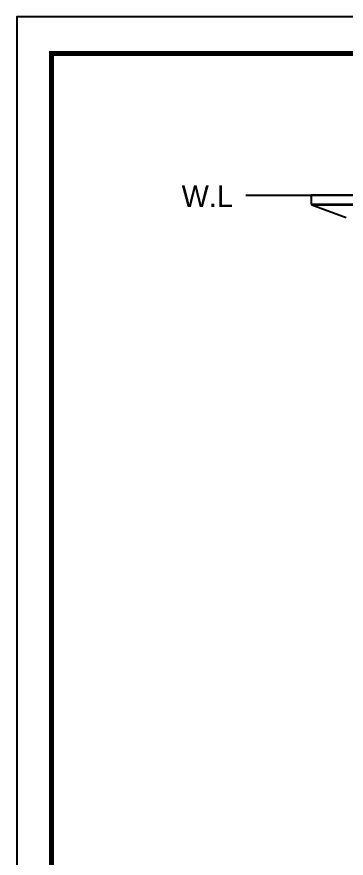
# Model space of a CAD drawing. Extents: x 1171 to 2300, y 0 to 827.
# Drawn here: x 1171.3 to 1343.6, y 387.1 to 826.8 of the extents above; entities that cross this region are included whole.
import ezdxf

# ---------------------------------------------------------------- set-up
doc = ezdxf.new("R2010")
doc.units = 0
doc.header["$LTSCALE"] = 10
doc.header["$MEASUREMENT"] = 0
doc.layers.get('0').update_dxf_attribs({"linetype": 'CONTINUOUS'})
doc.layers.add('1', color=7, linetype='CONTINUOUS')
doc.layers.add('치수선', color=7, linetype='CONTINUOUS', lineweight=20)
doc.styles.add('Daelim Dimension', font='')
doc.styles.get('Daelim Dimension').set_extended_font_data('나눔고딕')

msp = doc.modelspace()

# ---------------------------------------------------------------- linework, layer by layer
at = {"ltscale": 0.5}
msp.add_line((1291.12, 733.62), (1975.18, 733.62), dxfattribs=at)
at = {"lineweight": -3, "ltscale": 0.5}
msp.add_lwpolyline([(1171.26, 0), (2299.66, 0), (2299.66, 826.8), (1171.26, 826.8)], close=True, dxfattribs=at)
at = {"color": 5, "linetype": 'ByBlock', "lineweight": -3, "const_width": 2.6}
msp.add_lwpolyline([(1189.41, 35.4), (2281.41, 35.4), (2281.41, 807.6), (1189.41, 807.6)], close=True, dxfattribs=at)
at = {"layer": '1', "color": 7, "linetype": 'Continuous', "lineweight": -3}
for p, q in [((1325.28, 733.62), (1325.28, 728.97)), ((1376.49, 733.62), (1325.28, 733.62)), ((1325.28, 728.97), (1376.49, 728.97)), ((1325.6, 728.5), (1343.6, 721.87)), ((1325.6, 728.5), (1376.26, 728.5))]:
    msp.add_line(p, q, dxfattribs=at)
msp.add_arc((1325.78, 728.97), 0.5, 180, 249.7751, dxfattribs=at)

# ---------------------------------------------------------------- texts
at = {"layer": '치수선', "insert": (1284.28, 738.68), "char_height": 11.25, "attachment_point": 3, "style": 'Daelim Dimension'}
msp.add_mtext_dynamic_manual_height_columns('W.L', width=17.4109, gutter_width=12.5, heights=[0], dxfattribs=at)

doc.saveas('drawing.dxf')
